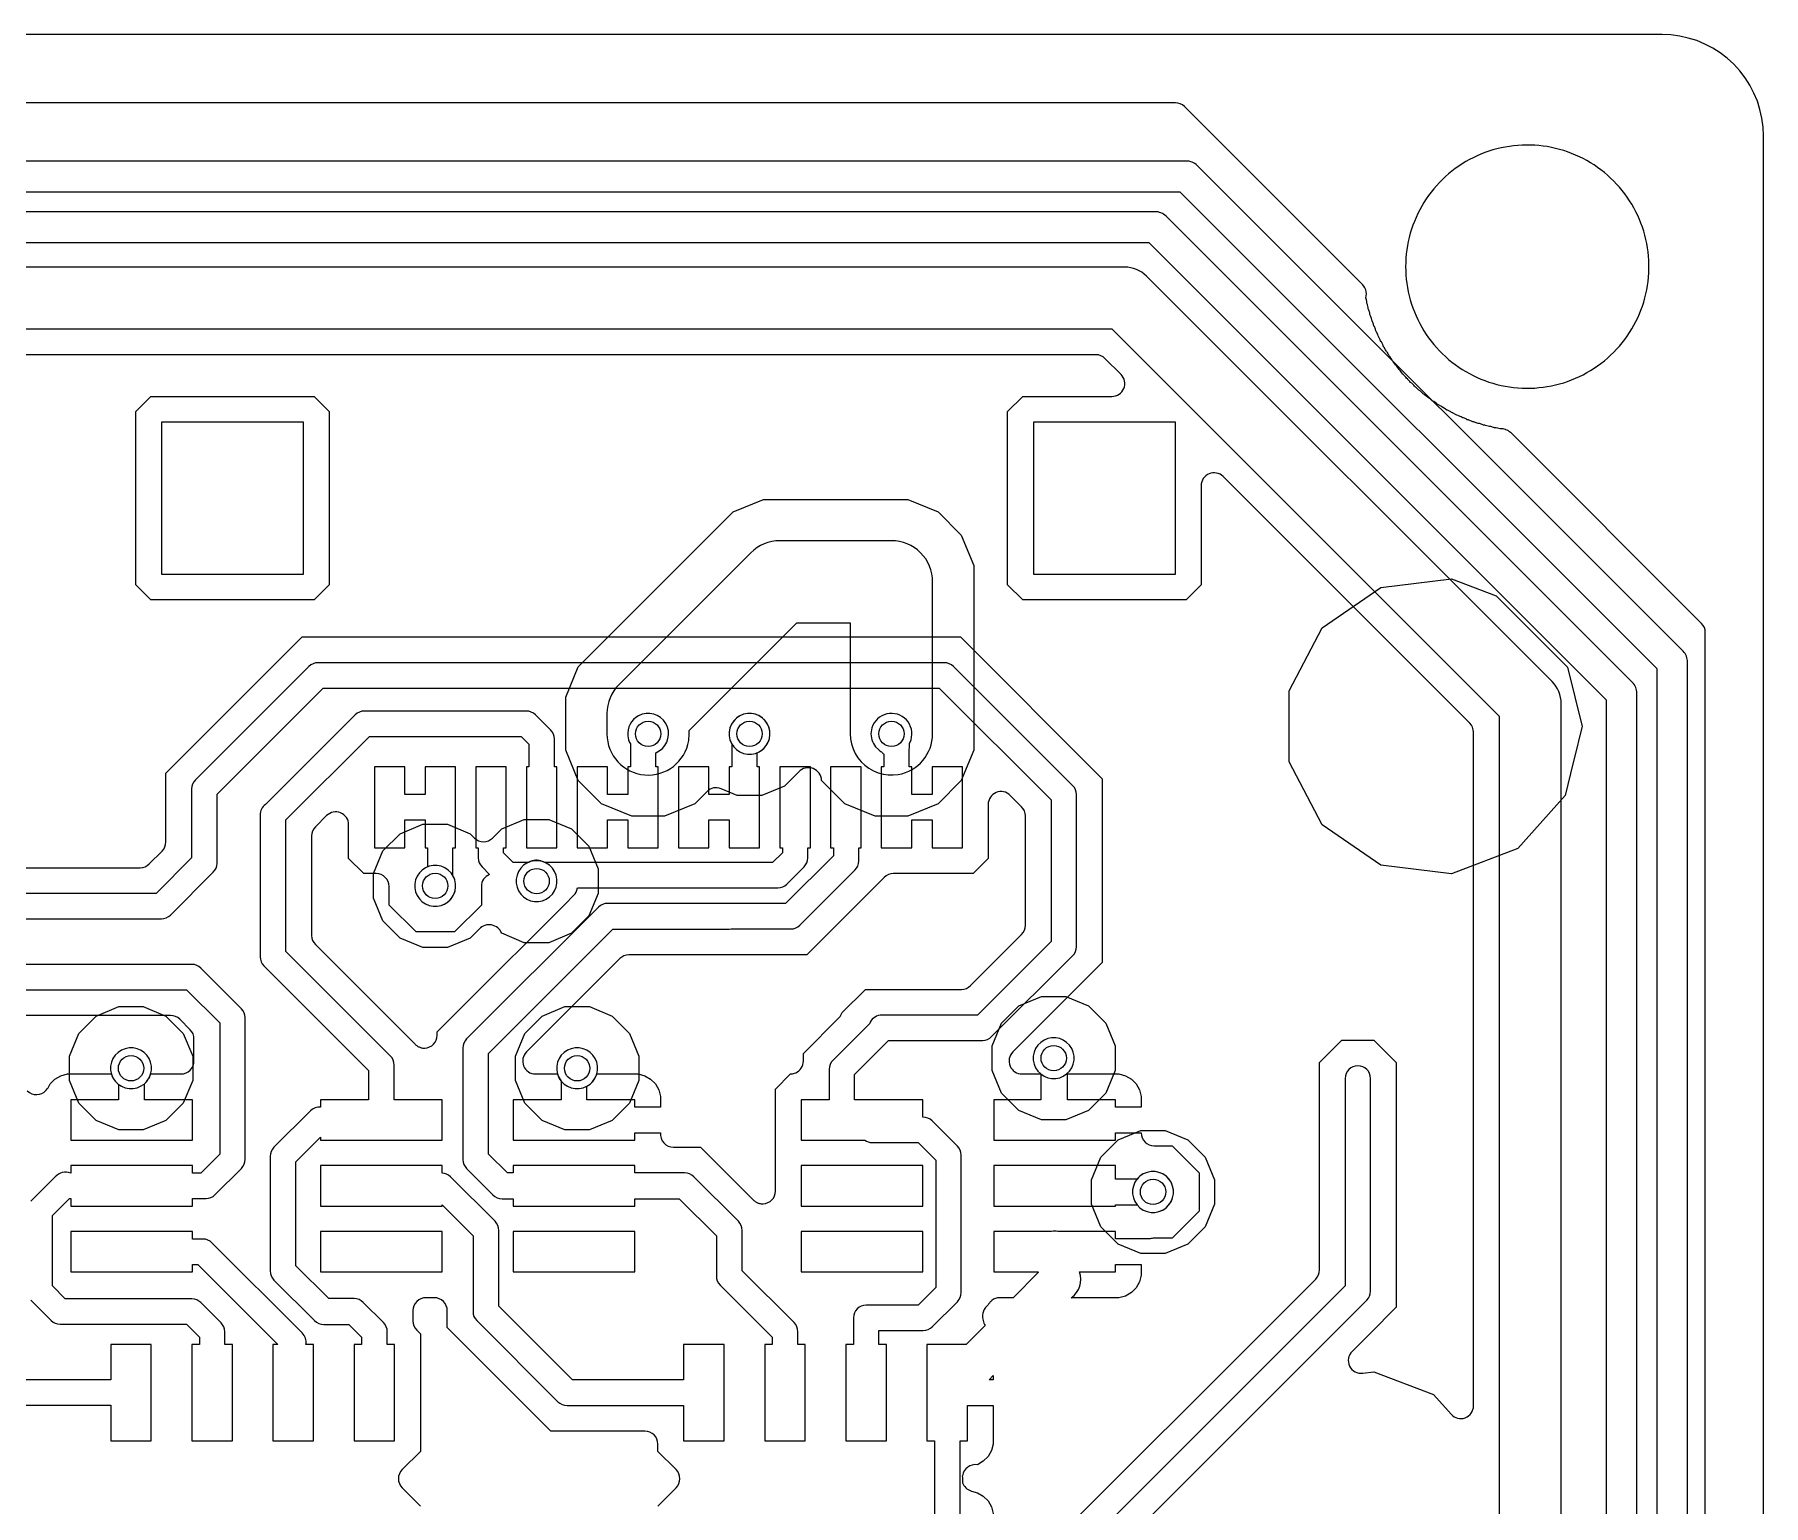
# Model space of a CAD drawing. Header units: millimetres. Extents: x 2.7 to 40, y 1.2 to 40.3.
# Drawn here: x 22.95 to 40, y 25.79 to 40.3 of the extents above; entities that cross this region are included whole.
import ezdxf

# ---------------------------------------------------------------- set-up
doc = ezdxf.new("R2010")
doc.units = ezdxf.units.MM

msp = doc.modelspace()

# ---------------------------------------------------------------- linework, layer by layer
at = {"layer": '16_copper'}
msp.add_lwpolyline([(39.427, 6.1), (39.427, 34.4, 0.198912), (39.39, 34.49), (37.508, 36.372), (37.506, 36.373, 0.09057), (37.461, 36.401), (37.456, 36.403, 0.037811), (37.432, 36.408), (37.42, 36.41, 0.019941), (37.405, 36.41), (37.392, 36.414), (37.364, 36.42, 0.003131), (37.362, 36.42), (37.347, 36.421), (37.338, 36.424), (37.31, 36.431, 0.017467), (37.297, 36.432), (37.284, 36.437), (37.257, 36.444, 0.003201), (37.255, 36.445), (37.239, 36.447), (37.225, 36.452), (37.199, 36.461, 0.017828), (37.186, 36.463), (37.176, 36.467), (37.15, 36.476), (37.148, 36.477, 0.020334), (37.134, 36.48), (37.121, 36.486), (37.095, 36.496, 0.003322), (37.092, 36.497), (37.078, 36.5), (37.067, 36.507), (37.041, 36.518, 0.017778), (37.028, 36.521), (37.018, 36.527), (36.993, 36.539, 0.003419), (36.99, 36.54), (36.977, 36.544), (36.964, 36.552), (36.939, 36.565, 0.003444), (36.937, 36.566), (36.925, 36.57), (36.917, 36.576), (36.892, 36.59, 0.020832), (36.878, 36.595), (36.865, 36.605), (36.841, 36.619, 0.00324), (36.839, 36.62), (36.827, 36.626), (36.819, 36.632), (36.795, 36.647, 0.02039), (36.782, 36.654), (36.772, 36.662), (36.749, 36.678, 0.003411), (36.747, 36.68), (36.733, 36.687), (36.722, 36.697), (36.699, 36.714, 0.003547), (36.697, 36.715), (36.687, 36.721), (36.68, 36.728), (36.658, 36.746, 0.020722), (36.645, 36.754), (36.635, 36.764), (36.614, 36.783, 0.020901), (36.601, 36.791), (36.593, 36.801), (36.572, 36.82, 0.003402), (36.57, 36.821), (36.559, 36.829), (36.551, 36.839), (36.532, 36.859, 0.019148), (36.52, 36.867), (36.513, 36.877), (36.493, 36.898, 0.003289), (36.492, 36.9), (36.479, 36.909), (36.473, 36.919), (36.454, 36.94, 0.019349), (36.444, 36.95), (36.435, 36.962), (36.418, 36.984, 0.021267), (36.407, 36.995), (36.4, 37.005), (36.383, 37.028, 0.003337), (36.381, 37.03), (36.371, 37.04), (36.365, 37.051), (36.349, 37.074, 0.017683), (36.34, 37.083), (36.335, 37.094), (36.319, 37.118, 0.003385), (36.317, 37.12), (36.308, 37.131), (36.302, 37.143), (36.288, 37.167, 0.020096), (36.279, 37.179), (36.274, 37.189), (36.261, 37.213, 0.023469), (36.25, 37.227), (36.245, 37.241), (36.232, 37.267, 0.003512), (36.231, 37.269), (36.223, 37.279), (36.22, 37.289), (36.208, 37.315, 0.021122), (36.2, 37.328), (36.196, 37.34), (36.185, 37.365, 0.019916), (36.177, 37.378), (36.173, 37.393), (36.163, 37.419, 0.002956), (36.162, 37.421), (36.155, 37.434), (36.153, 37.444), (36.144, 37.47, 0.003872), (36.142, 37.473), (36.137, 37.484), (36.134, 37.498), (36.126, 37.525, 0.020621), (36.119, 37.538), (36.118, 37.55, 0.017042), (36.115, 37.561), (36.11, 37.577, 0.003586), (36.109, 37.58), (36.103, 37.593), (36.102, 37.607), (36.095, 37.634, 0.003661), (36.094, 37.637), (36.09, 37.648), (36.089, 37.66), (36.084, 37.688, 0.003487), (36.083, 37.691), (36.079, 37.702, 0.302285), (36.032, 37.848), (34.29, 39.59, 0.198912), (34.2, 39.627), (4.2, 39.627, 0.198912)], format="xyb", dxfattribs=at)
for points in [[(28.838, 32.587), (28.54, 32.711), (28.311, 32.94), (28.187, 33.238), (28.187, 33.762), (28.311, 34.06), (29.84, 35.589), (30.138, 35.713), (31.562, 35.713), (31.86, 35.589), (32.089, 35.36), (32.213, 35.062), (32.213, 33.238), (32.089, 32.94), (31.86, 32.711), (31.562, 32.587), (31.238, 32.587), (30.94, 32.711), (30.711, 32.94, 0.658857), (30.485, 33.026), (30.344, 32.885), (30.121, 32.792), (29.879, 32.792), (29.719, 32.859, 0.303357), (29.581, 32.831), (29.46, 32.711), (29.162, 32.587)], [(31.467, 32.999, 0.366487), (31.806, 33.4), (31.806, 34.9, 0.414214), (31.4, 35.306), (30.3, 35.306, 0.198912), (30.013, 35.187), (28.713, 33.887, 0.198912), (28.594, 33.6), (28.594, 33.4, 0.920803), (29.401, 33.333), (29.406, 33.4), (29.406, 33.432), (30.468, 34.494), (30.994, 34.494), (30.994, 33.4), (30.997, 33.35), (31.006, 33.3), (31.021, 33.252), (31.043, 33.207), (31.069, 33.164), (31.101, 33.125), (31.137, 33.09), (31.178, 33.06), (31.222, 33.035), (31.268, 33.016), (31.317, 33.002), (31.367, 32.995), (31.417, 32.994)], [(26.779, 31.292), (26.556, 31.385), (26.385, 31.556), (26.292, 31.779), (26.292, 32.021), (26.385, 32.244), (26.556, 32.415), (26.779, 32.508), (27.021, 32.508), (27.244, 32.415), (27.287, 32.372, 0.414219), (27.466, 32.372), (27.556, 32.462), (27.779, 32.554), (28.021, 32.554), (28.244, 32.462), (28.415, 32.291), (28.508, 32.068), (28.508, 31.826), (28.415, 31.603), (28.244, 31.432), (28.021, 31.339), (27.779, 31.339), (27.556, 31.432, 0.550842), (27.334, 31.474), (27.244, 31.385), (27.021, 31.292)]]:
    msp.add_lwpolyline(points, format="xyb", close=True, dxfattribs=at)
for points in [[(36.226, 32.103), (35.649, 32.502), (35.323, 33.123), (35.323, 33.825), (35.649, 34.446), (36.226, 34.845), (36.923, 34.929), (37.363, 34.763), (38.069, 34.057), (38.212, 33.474), (38.187, 33.372), (38.187, 33.372), (38.187, 33.372), (38.156, 33.245), (38.156, 33.245), (38.156, 33.245), (38.125, 33.118), (38.125, 33.118), (38.125, 33.118), (38.044, 32.793), (37.579, 32.267), (36.923, 32.019)], [(30.059, 33.207), (30.095, 33.222), (30.128, 33.244), (30.156, 33.272), (30.178, 33.305), (30.193, 33.341), (30.201, 33.38), (30.201, 33.42), (30.193, 33.459), (30.178, 33.495), (30.156, 33.528), (30.128, 33.556), (30.095, 33.578), (30.059, 33.593), (30.02, 33.601), (29.98, 33.601), (29.941, 33.593), (29.905, 33.578), (29.872, 33.556), (29.844, 33.528), (29.822, 33.495), (29.807, 33.459), (29.799, 33.42), (29.799, 33.38), (29.807, 33.341), (29.822, 33.305), (29.844, 33.272), (29.872, 33.244), (29.905, 33.222), (29.941, 33.207), (29.98, 33.199), (30.02, 33.199)], [(26.959, 31.707), (26.995, 31.722), (27.028, 31.744), (27.056, 31.772), (27.078, 31.805), (27.093, 31.841), (27.101, 31.88), (27.101, 31.92), (27.093, 31.959), (27.078, 31.995), (27.056, 32.028), (27.028, 32.056), (26.995, 32.078), (26.959, 32.093), (26.92, 32.101), (26.88, 32.101), (26.841, 32.093), (26.805, 32.078), (26.772, 32.056), (26.744, 32.028), (26.722, 31.995), (26.707, 31.959), (26.699, 31.92), (26.699, 31.88), (26.707, 31.841), (26.722, 31.805), (26.744, 31.772), (26.772, 31.744), (26.805, 31.722), (26.841, 31.707), (26.88, 31.699), (26.92, 31.699)], [(27.959, 31.753), (27.995, 31.769), (28.028, 31.791), (28.056, 31.819), (28.078, 31.851), (28.093, 31.888), (28.101, 31.927), (28.101, 31.967), (28.093, 32.005), (28.078, 32.042), (28.056, 32.075), (28.028, 32.103), (27.995, 32.125), (27.959, 32.14), (27.92, 32.148), (27.88, 32.148), (27.841, 32.14), (27.805, 32.125), (27.772, 32.103), (27.744, 32.075), (27.722, 32.042), (27.707, 32.005), (27.699, 31.967), (27.699, 31.927), (27.707, 31.888), (27.722, 31.851), (27.744, 31.819), (27.772, 31.791), (27.805, 31.769), (27.841, 31.753), (27.88, 31.746), (27.92, 31.746)], [(23.779, 29.492), (23.556, 29.585), (23.385, 29.756), (23.292, 29.979), (23.292, 30.221), (23.385, 30.444), (23.556, 30.615), (23.779, 30.708), (24.021, 30.708), (24.244, 30.615), (24.415, 30.444), (24.508, 30.221), (24.508, 29.979), (24.415, 29.756), (24.244, 29.585), (24.021, 29.492)], [(28.179, 29.492), (27.956, 29.585), (27.785, 29.756), (27.692, 29.979), (27.692, 30.221), (27.785, 30.444), (27.956, 30.615), (28.179, 30.708), (28.421, 30.708), (28.644, 30.615), (28.815, 30.444), (28.908, 30.221), (28.908, 29.979), (28.815, 29.756), (28.644, 29.585), (28.421, 29.492)], [(32.879, 29.592), (32.656, 29.685), (32.485, 29.856), (32.392, 30.079), (32.392, 30.321), (32.485, 30.544), (32.656, 30.715), (32.879, 30.808), (33.121, 30.808), (33.344, 30.715), (33.515, 30.544), (33.608, 30.321), (33.608, 30.079), (33.515, 29.856), (33.344, 29.685), (33.121, 29.592)], [(33.059, 30.007), (33.095, 30.022), (33.128, 30.044), (33.156, 30.072), (33.178, 30.105), (33.193, 30.141), (33.201, 30.18), (33.201, 30.22), (33.193, 30.259), (33.178, 30.295), (33.156, 30.328), (33.128, 30.356), (33.095, 30.378), (33.059, 30.393), (33.02, 30.401), (32.98, 30.401), (32.941, 30.393), (32.905, 30.378), (32.872, 30.356), (32.844, 30.328), (32.822, 30.295), (32.807, 30.259), (32.799, 30.22), (32.799, 30.18), (32.807, 30.141), (32.822, 30.105), (32.844, 30.072), (32.872, 30.044), (32.905, 30.022), (32.941, 30.007), (32.98, 29.999), (33.02, 29.999)], [(23.959, 29.907), (23.995, 29.922), (24.028, 29.944), (24.056, 29.972), (24.078, 30.005), (24.093, 30.041), (24.101, 30.08), (24.101, 30.12), (24.093, 30.159), (24.078, 30.195), (24.056, 30.228), (24.028, 30.256), (23.995, 30.278), (23.959, 30.293), (23.92, 30.301), (23.88, 30.301), (23.841, 30.293), (23.805, 30.278), (23.772, 30.256), (23.744, 30.228), (23.722, 30.195), (23.707, 30.159), (23.699, 30.12), (23.699, 30.08), (23.707, 30.041), (23.722, 30.005), (23.744, 29.972), (23.772, 29.944), (23.805, 29.922), (23.841, 29.907), (23.88, 29.899), (23.92, 29.899)], [(28.359, 29.907), (28.395, 29.922), (28.428, 29.944), (28.456, 29.972), (28.478, 30.005), (28.493, 30.041), (28.501, 30.08), (28.501, 30.12), (28.493, 30.159), (28.478, 30.195), (28.456, 30.228), (28.428, 30.256), (28.395, 30.278), (28.359, 30.293), (28.32, 30.301), (28.28, 30.301), (28.241, 30.293), (28.205, 30.278), (28.172, 30.256), (28.144, 30.228), (28.122, 30.195), (28.107, 30.159), (28.099, 30.12), (28.099, 30.08), (28.107, 30.041), (28.122, 30.005), (28.144, 29.972), (28.172, 29.944), (28.205, 29.922), (28.241, 29.907), (28.28, 29.899), (28.32, 29.899)], [(33.859, 28.272), (33.635, 28.364), (33.464, 28.535), (33.372, 28.759), (33.372, 29), (33.464, 29.224), (33.635, 29.395), (33.859, 29.487), (34.1, 29.487), (34.324, 29.395), (34.495, 29.224), (34.587, 29), (34.587, 28.759), (34.495, 28.535), (34.324, 28.364), (34.1, 28.272)], [(34.038, 28.686), (34.075, 28.701), (34.108, 28.723), (34.136, 28.751), (34.158, 28.784), (34.173, 28.821), (34.181, 28.86), (34.181, 28.899), (34.173, 28.938), (34.158, 28.975), (34.136, 29.008), (34.108, 29.036), (34.075, 29.058), (34.038, 29.073), (33.999, 29.081), (33.96, 29.081), (33.921, 29.073), (33.884, 29.058), (33.851, 29.036), (33.823, 29.008), (33.801, 28.975), (33.786, 28.938), (33.778, 28.899), (33.778, 28.86), (33.786, 28.821), (33.801, 28.784), (33.823, 28.751), (33.851, 28.723), (33.884, 28.701), (33.921, 28.686), (33.96, 28.678), (33.999, 28.678)]]:
    msp.add_lwpolyline(points, close=True, dxfattribs=at)
at = {"layer": '1_copper'}
for points in [[(39.252, 14.893), (39.252, 34.107, 0.198912), (39.208, 34.215), (34.415, 39.008, 0.198912), (34.307, 39.052), (8.289, 39.052, 0.198912), (8.182, 39.008), (6.992, 37.818, 0.198912), (6.948, 37.711), (6.948, 32.554), (6.95, 32.53), (6.95, 32.154), (7.25, 32.154), (7.25, 32.531, 0.038611), (7.252, 32.554), (7.252, 37.648), (8.352, 38.748), (34.244, 38.748), (38.948, 34.044), (38.948, 14.956)], [(38.752, 15.2), (38.752, 33.8, 0.198912), (38.708, 33.908), (34.108, 38.508, 0.198912), (34, 38.552), (8.4, 38.552, 0.198912), (8.292, 38.508), (7.492, 37.708, 0.198912), (7.448, 37.6), (7.448, 32.554), (7.45, 32.53), (7.45, 32.154), (7.75, 32.154), (7.75, 32.531, 0.038611), (7.752, 32.554), (7.752, 37.537), (8.463, 38.248), (33.937, 38.248), (38.448, 33.737), (38.448, 15.263)], [(38.005, 16.2), (38.005, 33.7, 0.198912), (37.916, 33.916), (33.916, 37.916, 0.198912), (33.7, 38.005), (10.2, 38.005, 0.198912)], [(32.621, 25.057), (35.584, 28.02, 0.198912), (35.621, 28.11), (35.621, 30.157), (35.843, 30.379), (36.157, 30.379), (36.379, 30.157), (36.379, 27.743), (36.12, 27.484), (35.943, 27.307, 0.71279), (36.048, 27.091), (36.158, 27.104), (36.746, 26.881), (36.919, 26.686, 0.690255), (37.141, 26.77), (37.141, 33.416, 0.198912), (37.104, 33.506), (34.671, 35.939, 0.668179), (34.454, 35.849), (34.454, 34.87), (34.305, 34.721), (32.695, 34.721), (32.546, 34.87), (32.546, 36.58), (32.695, 36.729), (33.574, 36.729, 0.668179), (33.664, 36.946), (33.506, 37.104, 0.198912), (33.416, 37.141), (10.484, 37.141, 0.198912)], [(20.71, 32.079), (23.99, 32.079, 0.198912), (24.08, 32.116), (24.207, 32.243, 0.198912), (24.244, 32.333), (24.244, 33.013), (24.503, 33.272), (25.328, 34.097), (25.328, 34.097), (25.587, 34.356), (32.08, 34.356), (33.479, 32.957), (33.479, 31.143), (32.716, 30.38), (32.716, 30.38), (32.597, 30.261, 0.668185), (32.687, 30.044), (32.871, 30.044, 0.002346), (32.873, 30.043), (32.873, 29.79), (32.41, 29.79), (32.41, 29.39), (33.61, 29.39), (33.61, 29.463), (33.864, 29.463, 0.417092), (33.991, 29.335), (34.168, 29.335), (34.435, 29.068), (34.435, 28.691), (34.168, 28.424), (33.991, 28.424, 0.076643), (33.951, 28.417), (33.61, 28.417), (33.61, 28.49), (33.041, 28.49, 0.078153), (32.978, 28.49), (32.41, 28.49), (32.41, 28.09), (32.847, 28.09), (32.847, 28.084), (32.599, 27.836), (32.468, 27.836, 0.16802), (32.39, 27.809), (32.38, 27.8, 0.04625), (32.362, 27.778), (32.355, 27.767, 0.30073), (32.302, 27.623), (32.304, 27.61, 0.088363), (32.325, 27.562), (32.138, 27.375), (31.75, 27.375), (31.75, 26.931, 0.078153), (31.75, 26.868), (31.75, 26.425), (31.823, 26.425), (31.823, 25.675)], [(20.5, 31.575), (24.2, 31.575, 0.198912), (24.288, 31.612), (24.711, 32.035, 0.198912), (24.748, 32.123), (24.748, 32.804), (25.796, 33.852), (31.871, 33.852), (32.975, 32.748), (32.975, 31.352), (32.248, 30.625), (31.3, 30.625), (31.287, 30.624, 0.260027), (31.182, 30.539), (30.822, 30.178, 0.198912), (30.785, 30.09), (30.785, 29.79), (30.51, 29.79), (30.51, 29.39), (31.137, 29.39, 0.153763), (31.208, 29.367), (31.663, 29.367), (31.837, 29.193), (31.837, 27.937), (31.663, 27.763), (31.15, 27.763, 0.414214), (31.025, 27.638), (31.025, 27.375), (30.95, 27.375), (30.95, 26.425), (31.35, 26.425), (31.35, 27.375), (31.275, 27.375), (31.275, 27.513), (31.714, 27.513, 0.198912), (31.803, 27.55), (32.05, 27.797, 0.198912), (32.087, 27.886), (32.087, 29.244, 0.198912), (32.05, 29.333), (31.803, 29.58, 0.208034), (31.71, 29.617), (31.71, 29.79), (31.035, 29.79), (31.035, 30.038), (31.372, 30.375), (32.3, 30.375, 0.198912), (32.388, 30.412), (33.188, 31.212, 0.198912), (33.225, 31.3), (33.225, 32.8, 0.198912), (33.188, 32.888), (32.011, 34.065, 0.198912), (31.923, 34.102), (25.744, 34.102, 0.198912), (25.655, 34.065), (24.535, 32.945, 0.198912), (24.498, 32.856), (24.498, 32.175), (24.148, 31.825), (20.552, 31.825)], [(22.912, 27.812), (23.112, 27.612, 0.198912), (23.2, 27.575), (24.448, 27.575), (24.575, 27.448), (24.575, 27.375), (24.5, 27.375), (24.5, 26.425), (24.9, 26.425), (24.9, 27.375), (24.825, 27.375), (24.825, 27.5, 0.198912), (24.788, 27.588), (24.588, 27.788, 0.198912), (24.5, 27.825), (23.252, 27.825), (23.125, 27.952), (23.125, 28.648), (23.292, 28.815), (23.305, 28.815), (23.305, 28.74), (24.505, 28.74), (24.505, 28.815), (24.64, 28.815, 0.198912), (24.728, 28.852), (24.988, 29.112, 0.198912), (25.025, 29.2), (25.025, 30.6, 0.198912), (24.988, 30.688), (24.588, 31.088, 0.198912), (24.5, 31.125), (18.052, 31.125)], [(18, 30.875), (24.448, 30.875), (24.775, 30.548), (24.775, 29.252), (24.588, 29.065), (24.505, 29.065), (24.505, 29.14), (23.305, 29.14), (23.305, 29.065, 0.32721), (23.152, 29.028), (22.912, 28.788, 0.198912)], [(22.877, 29.877, 0.432654), (23.062, 29.883), (23.073, 29.897, 0.098642), (23.102, 29.946), (23.149, 29.993), (23.207, 30.027), (23.272, 30.044), (23.706, 30.044, 0.161275), (23.778, 29.94), (23.778, 29.79), (23.305, 29.79), (23.305, 29.39), (24.505, 29.39), (24.505, 29.79), (24.032, 29.79), (24.032, 29.947, 0.145085), (24.094, 30.044), (24.394, 30.044, 0.414214), (24.521, 30.171), (24.521, 30.39, 0.198912), (24.484, 30.48), (24.38, 30.584, 0.198912), (24.29, 30.621), (22.222, 30.621, 0.668179)], [(29.096, 25.78), (29.276, 25.96, 0.414214), (29.276, 26.14), (29.096, 26.32), (29.096, 26.392, 0.414214), (28.969, 26.519), (28.042, 26.519), (27.019, 27.542), (27.019, 27.709, 0.414214), (26.892, 27.836), (26.808, 27.836, 0.414214), (26.681, 27.709), (26.681, 27.606, 0.198912), (26.718, 27.516), (26.754, 27.48), (26.754, 26.32), (26.574, 26.14, 0.414214), (26.574, 25.96), (26.754, 25.78)]]:
    msp.add_lwpolyline(points, format="xyb", dxfattribs=at)
for points in [[(10.326, 37.395), (33.574, 37.395), (37.395, 33.574), (37.395, 16.326)], [(21.8, 26.775), (23.7, 26.775), (23.7, 26.425), (24.1, 26.425), (24.1, 27.375), (23.7, 27.375), (23.7, 27.025), (21.852, 27.025)]]:
    msp.add_lwpolyline(points, dxfattribs=at)
for points in [[(24.095, 34.721), (23.946, 34.87), (23.946, 36.58), (24.095, 36.729), (25.705, 36.729), (25.854, 36.58), (25.854, 34.87), (25.705, 34.721)], [(25.6, 36.475), (24.2, 36.475), (24.2, 34.975), (25.6, 34.975)], [(34.2, 36.475), (32.8, 36.475), (32.8, 34.975), (34.2, 34.975)], [(33.61, 29.717), (33.61, 29.79), (33.137, 29.79), (33.137, 30.044), (33.643, 30.044), (33.708, 30.027), (33.766, 29.993), (33.813, 29.946), (33.847, 29.888), (33.864, 29.823), (33.864, 29.717)], [(31.71, 29.14), (30.51, 29.14), (30.51, 28.74), (31.71, 28.74)], [(26.969, 28.49), (25.769, 28.49), (25.769, 28.09), (26.969, 28.09)], [(28.869, 28.49), (27.669, 28.49), (27.669, 28.09), (28.869, 28.09)], [(31.71, 28.49), (30.51, 28.49), (30.51, 28.09), (31.71, 28.09)], [(32.404, 27.027), (32.364, 27.027), (32.404, 27.067)]]:
    msp.add_lwpolyline(points, close=True, dxfattribs=at)
for points in [[(26.5, 27.375), (26.427, 27.375), (26.427, 27.5, 0.198912), (26.39, 27.59), (26.19, 27.79, 0.198912), (26.1, 27.827), (25.852, 27.827), (25.527, 28.152), (25.527, 29.178), (25.769, 29.42), (25.769, 29.39), (26.969, 29.39), (26.969, 29.79), (26.496, 29.79), (26.496, 30.131, 0.198912), (26.459, 30.221), (25.427, 31.253), (25.427, 32.55), (26.252, 33.375), (27.748, 33.375), (27.825, 33.298), (27.825, 33.075), (27.8, 33.075), (27.8, 32.275), (28.1, 32.275), (28.1, 33.075), (28.075, 33.075), (28.075, 33.35, 0.198912), (28.038, 33.438), (27.888, 33.588, 0.198912), (27.8, 33.625), (26.2, 33.625, 0.198912), (26.112, 33.588), (25.226, 32.703, 0.241603), (25.173, 32.6), (25.173, 31.2, 0.198912), (25.21, 31.11), (26.242, 30.078), (26.242, 29.79), (25.769, 29.79), (25.769, 29.717, 0.217802), (25.67, 29.68), (25.31, 29.32, 0.198912), (25.273, 29.23), (25.273, 28.1, 0.198912), (25.31, 28.01), (25.71, 27.61, 0.198912), (25.8, 27.573), (26.047, 27.573), (26.173, 27.447), (26.173, 27.375), (26.1, 27.375), (26.1, 26.425), (26.5, 26.425)], [(28.6, 32.55), (28.8, 32.55), (28.8, 32.275), (29.1, 32.275), (29.1, 33.075), (29.075, 33.075), (29.075, 33.213, 0.957209), (28.941, 33.593), (28.905, 33.578, 0.303346), (28.799, 33.38), (28.807, 33.341, 0.080595), (28.825, 33.3), (28.825, 33.075), (28.8, 33.075), (28.8, 32.8), (28.6, 32.8), (28.6, 33.075), (28.3, 33.075), (28.3, 32.275), (28.6, 32.275)], [(29.6, 32.55), (29.8, 32.55), (29.8, 32.275), (30.1, 32.275), (30.1, 33.075), (30.075, 33.075), (30.075, 33.213, 0.957209), (29.941, 33.593), (29.905, 33.578, 0.303346), (29.799, 33.38), (29.807, 33.341, 0.080595), (29.825, 33.3), (29.825, 33.075), (29.8, 33.075), (29.8, 32.8), (29.6, 32.8), (29.6, 33.075), (29.3, 33.075), (29.3, 32.275), (29.6, 32.275)], [(31.6, 32.55), (31.8, 32.55), (31.8, 32.275), (32.1, 32.275), (32.1, 33.075), (31.8, 33.075), (31.8, 32.8), (31.6, 32.8), (31.6, 33.075), (31.575, 33.075), (31.575, 33.25, 0.101089), (31.578, 33.305), (31.593, 33.341, 1), (31.207, 33.459), (31.199, 33.42, 0.198911), (31.244, 33.272), (31.272, 33.244, 0.064501), (31.302, 33.222), (31.307, 33.217, 0.041323), (31.325, 33.198), (31.325, 33.075), (31.3, 33.075), (31.3, 32.275), (31.6, 32.275)], [(26.797, 30.3, 0.401786), (26.919, 30.426), (26.919, 30.458), (27.179, 30.718), (27.179, 30.718), (28.182, 31.721), (28.182, 31.721), (28.265, 31.804, 0.170735), (28.302, 31.88), (30.28, 31.88, 0.198912), (30.369, 31.917), (30.538, 32.087, 0.198912), (30.575, 32.175), (30.575, 32.275), (30.6, 32.275), (30.6, 33.075), (30.3, 33.075), (30.3, 32.275), (30.325, 32.275), (30.325, 32.227), (30.228, 32.13), (27.983, 32.13), (27.959, 32.14, 0.245144), (27.822, 32.132), (27.67, 32.132), (27.575, 32.227), (27.575, 32.275), (27.6, 32.275), (27.6, 33.075), (27.3, 33.075), (27.3, 32.275), (27.325, 32.275), (27.325, 32.175, 0.198912), (27.362, 32.087), (27.436, 32.012, 0.309362), (27.355, 31.894), (27.355, 31.711), (27.089, 31.445), (26.711, 31.445), (26.445, 31.711), (26.445, 31.894, 0.414214), (26.318, 32.021), (26.195, 32.021), (26.046, 32.17), (26.046, 32.503, 0.668185), (25.829, 32.593), (25.718, 32.482, 0.198908), (25.681, 32.392), (25.681, 31.41, 0.198912), (25.718, 31.321), (26.702, 30.337), (26.707, 30.333), (26.712, 30.328), (26.718, 30.324), (26.724, 30.319), (26.73, 30.316), (26.736, 30.313), (26.743, 30.31), (26.749, 30.307), (26.756, 30.305), (26.762, 30.303), (26.769, 30.302), (26.777, 30.3), (26.783, 30.3), (26.79, 30.299)], [(26.959, 31.707, 0.357805), (27.101, 31.92), (27.093, 31.959, 0.080595), (27.075, 32), (27.075, 32.275), (27.1, 32.275), (27.1, 33.075), (26.8, 33.075), (26.8, 32.8), (26.6, 32.8), (26.6, 33.075), (26.3, 33.075), (26.3, 32.275), (26.6, 32.275), (26.6, 32.55), (26.8, 32.55), (26.8, 32.275), (26.825, 32.275), (26.825, 32.087), (26.805, 32.078), (26.772, 32.056), (26.744, 32.028), (26.722, 31.995), (26.707, 31.959), (26.699, 31.92), (26.699, 31.88), (26.707, 31.841), (26.722, 31.805), (26.744, 31.772), (26.772, 31.744), (26.805, 31.722), (26.841, 31.707), (26.88, 31.699), (26.92, 31.699)], [(30.55, 27.375), (30.477, 27.375), (30.477, 27.5, 0.198912), (30.44, 27.59), (29.927, 28.103), (29.927, 28.5, 0.198912), (29.89, 28.59), (29.45, 29.03, 0.198912), (29.36, 29.067), (28.869, 29.067), (28.869, 29.14), (27.669, 29.14), (27.669, 29.067), (27.613, 29.067), (27.427, 29.253), (27.427, 30.247), (28.653, 31.473), (29.8, 31.473), (29.818, 31.475), (30.408, 31.475, 0.198912), (30.497, 31.512), (31.04, 32.055, 0.198912), (31.077, 32.144), (31.077, 32.275), (31.1, 32.275), (31.1, 33.075), (30.8, 33.075), (30.8, 32.275), (30.827, 32.275), (30.827, 32.196), (30.356, 31.725), (29.816, 31.725), (29.8, 31.727), (28.6, 31.727, 0.198912), (28.51, 31.69), (27.21, 30.39, 0.198912), (27.173, 30.3), (27.173, 29.2, 0.198912), (27.21, 29.11), (27.47, 28.85, 0.198912), (27.56, 28.813), (27.669, 28.813), (27.669, 28.74), (28.869, 28.74), (28.869, 28.813), (29.307, 28.813), (29.673, 28.447), (29.673, 28.05, 0.198912), (29.71, 27.96), (30.223, 27.447), (30.223, 27.375), (30.15, 27.375), (30.15, 26.425), (30.55, 26.425)], [(30.134, 28.763, 0.401786), (30.256, 28.889), (30.256, 29.895), (30.405, 30.044, 0.065589), (30.444, 30.051), (30.457, 30.055, 0.294064), (30.531, 30.171), (30.531, 30.247), (30.884, 30.6, 0.107621), (30.914, 30.65), (31.143, 30.879), (32.09, 30.879, 0.198912), (32.18, 30.916), (32.684, 31.42, 0.198912), (32.721, 31.51), (32.721, 32.59, 0.198908), (32.684, 32.68), (32.571, 32.793, 0.668185), (32.354, 32.703), (32.354, 32.17), (32.205, 32.021), (31.418, 32.021, 0.198912), (31.328, 31.984), (30.565, 31.221), (30.012, 31.221, 0.036354), (29.994, 31.219), (28.81, 31.219, 0.198912), (28.721, 31.182), (27.8, 30.261, 0.668179), (27.889, 30.044), (28.106, 30.044, 0.098006), (28.142, 29.974), (28.142, 29.79), (27.669, 29.79), (27.669, 29.39), (28.869, 29.39), (28.869, 29.463), (29.123, 29.463, 0.449046), (29.25, 29.321), (29.518, 29.321), (29.921, 28.918), (29.921, 28.918), (30.039, 28.8), (30.044, 28.796), (30.049, 28.791), (30.055, 28.787), (30.061, 28.782), (30.067, 28.779), (30.073, 28.776), (30.08, 28.773), (30.086, 28.77), (30.093, 28.768), (30.099, 28.766), (30.106, 28.765), (30.114, 28.763), (30.12, 28.763), (30.127, 28.762)], [(22.185, 18.897), (22.167, 18.915), (24.627, 21.375), (29.6, 21.375, 0.198912), (29.688, 21.412), (36.088, 27.812, 0.198912), (36.125, 27.9), (36.125, 30, 1), (35.875, 30), (35.875, 27.952), (29.548, 21.625), (24.576, 21.625, 0.198912), (24.487, 21.588), (21.99, 19.092), (21.973, 19.109), (20.93, 18.066), (21.142, 17.854)], [(28.869, 29.717), (28.869, 29.79), (28.396, 29.79), (28.396, 29.922, 0.201324), (28.494, 30.044), (28.902, 30.044), (28.967, 30.027), (29.025, 29.993), (29.072, 29.946), (29.106, 29.888), (29.123, 29.823), (29.123, 29.717)], [(29.75, 27.375), (29.35, 27.375), (29.35, 27.027), (28.253, 27.027), (27.527, 27.753), (27.527, 28.5, 0.198912), (27.49, 28.59), (27.05, 29.03, 0.180465), (26.969, 29.066), (26.969, 29.14), (25.769, 29.14), (25.769, 28.74), (26.969, 28.74), (26.969, 28.751), (27.273, 28.447), (27.273, 27.7, 0.198912), (27.31, 27.61), (28.11, 26.81, 0.198912), (28.2, 26.773), (29.35, 26.773), (29.35, 26.425), (29.75, 26.425)], [(34.038, 28.686, 1), (33.921, 29.073), (33.884, 29.058, 0.100372), (33.822, 29.007), (33.61, 29.007), (33.61, 29.14), (32.41, 29.14), (32.41, 28.74), (33.61, 28.74), (33.61, 28.753), (33.822, 28.753), (33.823, 28.751), (33.851, 28.723), (33.884, 28.701), (33.921, 28.686), (33.96, 28.678), (33.999, 28.678)], [(25.7, 27.375), (25.625, 27.375, 0.250765), (25.588, 27.488), (24.698, 28.378, 0.198912), (24.61, 28.415), (24.505, 28.415), (24.505, 28.49), (23.305, 28.49), (23.305, 28.09), (24.505, 28.09), (24.505, 28.165), (24.558, 28.165), (25.348, 27.375), (25.3, 27.375), (25.3, 26.425), (25.7, 26.425)], [(33.173, 27.836, 0.348907), (33.253, 28.09), (33.61, 28.09), (33.61, 28.163), (33.864, 28.163), (33.864, 28.057), (33.847, 27.992), (33.813, 27.934), (33.766, 27.887), (33.708, 27.853), (33.643, 27.836)], [(32.15, 25.327), (32.15, 25.675), (32.077, 25.675), (32.077, 26.425), (32.15, 26.425), (32.15, 26.773), (32.404, 26.773), (32.404, 26.392), (32.387, 26.327), (32.353, 26.269), (32.306, 26.222), (32.248, 26.188, 0.397706), (32.1, 26.08), (32.098, 26.075, -0.093163), (32.099, 26.019), (32.102, 26.011, 0.236637), (32.182, 25.93), (32.19, 25.927), (32.248, 25.912), (32.306, 25.878), (32.353, 25.831), (32.387, 25.773), (32.404, 25.708), (32.404, 25.327)]]:
    msp.add_lwpolyline(points, format="xyb", close=True, dxfattribs=at)
at = {"layer": 'drills_via_1_16'}
for centre in [(29, 33.4), (30, 33.4), (31.4, 33.4), (27.9, 31.947), (26.9, 31.9), (23.9, 30.1), (28.3, 30.1), (33, 30.2), (33.98, 28.88)]:
    msp.add_circle(centre, 0.125, dxfattribs=at)
at = {"layer": 'holes'}
msp.add_lwpolyline([(36.471, 38.01), (36.472, 37.968), (36.474, 37.927), (36.477, 37.885), (36.483, 37.844), (36.489, 37.803), (36.497, 37.762), (36.506, 37.721), (36.517, 37.681), (36.529, 37.641), (36.543, 37.602), (36.557, 37.563), (36.574, 37.525), (36.591, 37.487), (36.61, 37.45), (36.63, 37.413), (36.651, 37.377), (36.674, 37.342), (36.698, 37.308), (36.723, 37.275), (36.749, 37.242), (36.776, 37.211), (36.804, 37.18), (36.834, 37.151), (36.864, 37.122), (36.895, 37.095), (36.928, 37.068), (36.961, 37.043), (36.995, 37.019), (37.029, 36.996), (37.065, 36.974), (37.101, 36.954), (37.138, 36.935), (37.176, 36.917), (37.214, 36.9), (37.253, 36.885), (37.292, 36.871), (37.332, 36.859), (37.372, 36.848), (37.413, 36.838), (37.454, 36.83), (37.495, 36.823), (37.536, 36.818), (37.577, 36.814), (37.619, 36.811), (37.661, 36.81), (37.702, 36.81), (37.744, 36.812), (37.785, 36.816), (37.827, 36.82), (37.868, 36.826), (37.909, 36.834), (37.95, 36.843), (37.99, 36.853), (38.03, 36.865), (38.069, 36.878), (38.108, 36.893), (38.147, 36.908), (38.185, 36.926), (38.222, 36.944), (38.259, 36.964), (38.295, 36.985), (38.33, 37.007), (38.364, 37.031), (38.398, 37.055), (38.431, 37.081), (38.462, 37.108), (38.493, 37.136), (38.523, 37.165), (38.552, 37.195), (38.58, 37.226), (38.606, 37.258), (38.632, 37.291), (38.656, 37.325), (38.68, 37.36), (38.701, 37.395), (38.722, 37.431), (38.742, 37.468), (38.76, 37.506), (38.777, 37.544), (38.792, 37.582), (38.806, 37.621), (38.819, 37.661), (38.831, 37.701), (38.841, 37.742), (38.849, 37.782), (38.856, 37.823), (38.862, 37.865), (38.867, 37.906), (38.869, 37.948), (38.871, 37.989), (38.871, 38.031), (38.869, 38.073), (38.867, 38.114), (38.862, 38.155), (38.856, 38.197), (38.849, 38.238), (38.841, 38.279), (38.831, 38.319), (38.819, 38.359), (38.806, 38.399), (38.792, 38.438), (38.777, 38.476), (38.76, 38.515), (38.742, 38.552), (38.722, 38.589), (38.701, 38.625), (38.68, 38.66), (38.656, 38.695), (38.632, 38.729), (38.606, 38.762), (38.58, 38.794), (38.552, 38.825), (38.523, 38.855), (38.493, 38.884), (38.462, 38.912), (38.431, 38.939), (38.398, 38.965), (38.364, 38.989), (38.33, 39.013), (38.295, 39.035), (38.259, 39.056), (38.222, 39.076), (38.185, 39.094), (38.147, 39.111), (38.108, 39.127), (38.069, 39.142), (38.03, 39.155), (37.99, 39.167), (37.95, 39.177), (37.909, 39.186), (37.868, 39.194), (37.827, 39.2), (37.785, 39.205), (37.744, 39.208), (37.702, 39.21), (37.661, 39.21), (37.619, 39.209), (37.577, 39.206), (37.536, 39.202), (37.495, 39.197), (37.454, 39.19), (37.413, 39.182), (37.372, 39.172), (37.332, 39.161), (37.292, 39.149), (37.253, 39.135), (37.214, 39.12), (37.176, 39.103), (37.138, 39.085), (37.101, 39.066), (37.065, 39.046), (37.029, 39.024), (36.995, 39.001), (36.961, 38.977), (36.928, 38.952), (36.895, 38.925), (36.864, 38.898), (36.834, 38.87), (36.804, 38.84), (36.776, 38.809), (36.749, 38.778), (36.723, 38.745), (36.698, 38.712), (36.674, 38.678), (36.651, 38.643), (36.63, 38.607), (36.61, 38.571), (36.591, 38.533), (36.574, 38.495), (36.557, 38.457), (36.543, 38.418), (36.529, 38.379), (36.517, 38.339), (36.506, 38.299), (36.497, 38.258), (36.489, 38.217), (36.483, 38.176), (36.477, 38.135), (36.474, 38.093), (36.472, 38.052), (36.471, 38.01)], close=True, dxfattribs=at)
at = {"layer": 'outline'}
msp.add_lwpolyline([(40, 2.2), (40, 39.3), (39.996, 39.387), (39.985, 39.474), (39.966, 39.559), (39.94, 39.642), (39.906, 39.723), (39.866, 39.8), (39.819, 39.874), (39.766, 39.943), (39.707, 40.007), (39.643, 40.066), (39.574, 40.119), (39.5, 40.166), (39.423, 40.206), (39.342, 40.24), (39.259, 40.266), (39.174, 40.285), (39.087, 40.296), (39, 40.3), (3.7, 40.3)], dxfattribs=at)

doc.saveas('drawing.dxf')
